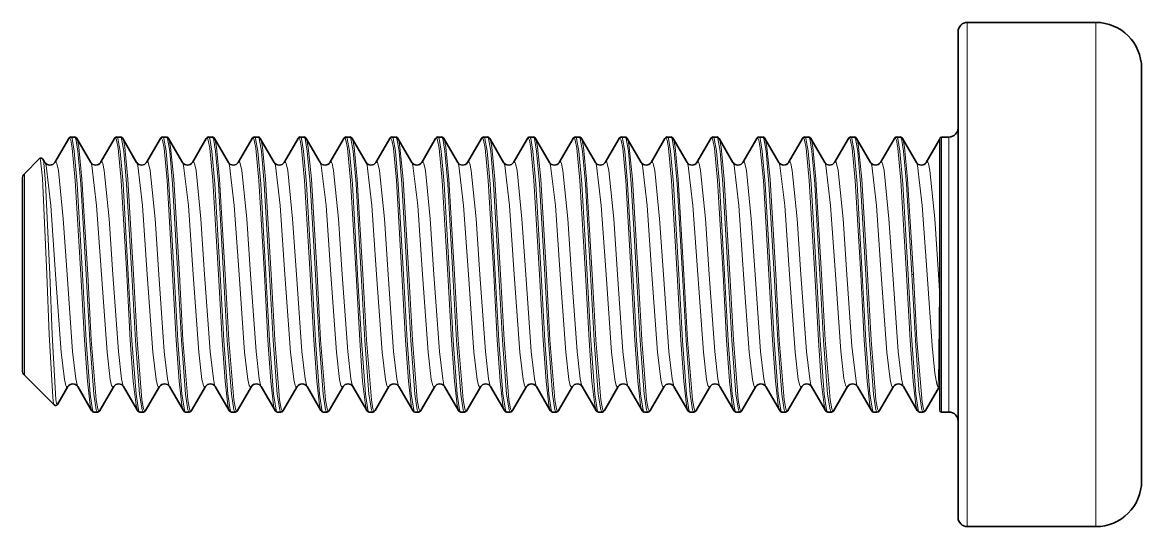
# Model space of a CAD drawing. Extents: x 155 to 1176, y 87 to 946.
# Drawn here: x 567.63 to 579.83, y 722.14 to 727.64 of the extents above; entities that cross this region are included whole.
import ezdxf

# ---------------------------------------------------------------- set-up
doc = ezdxf.new("R2010")
doc.units = 0

msp = doc.modelspace()

# ---------------------------------------------------------------- linework, layer by layer
at = {"color": 7, "lineweight": 13, "ltscale": 0.101711}
for p, q in [((577.932, 723.576), (577.932, 727.644)), ((579.332, 723.576), (579.332, 727.644))]:
    msp.add_line(p, q, dxfattribs=at)
at = {"color": 7, "lineweight": 35, "ltscale": 0.034999}
for p, q in [((577.932, 727.644), (579.332, 727.644)), ((577.932, 722.144), (579.332, 722.144))]:
    msp.add_line(p, q, dxfattribs=at)
at = {"color": 7, "lineweight": 35, "ltscale": 0.098013}
msp.add_line((577.832, 723.624), (577.832, 727.544), dxfattribs=at)
at = {"color": 7, "lineweight": 35, "ltscale": 0.083218}
msp.add_line((579.832, 723.816), (579.832, 727.144), dxfattribs=at)
at = {"color": 7, "lineweight": 35, "ltscale": 0.000984192}
for p, q in [((568.162, 726.394), (568.201, 726.394)), ((568.662, 726.394), (568.701, 726.394)), ((569.162, 726.394), (569.201, 726.394)), ((569.662, 726.394), (569.701, 726.394)), ((570.162, 726.394), (570.201, 726.394)), ((570.662, 726.394), (570.701, 726.394)), ((571.162, 726.394), (571.201, 726.394)), ((571.662, 726.394), (571.701, 726.394)), ((572.162, 726.394), (572.201, 726.394)), ((572.662, 726.394), (572.701, 726.394)), ((573.162, 726.394), (573.201, 726.394)), ((573.662, 726.394), (573.701, 726.394)), ((574.162, 726.394), (574.201, 726.394)), ((574.662, 726.394), (574.701, 726.394)), ((575.162, 726.394), (575.201, 726.394)), ((575.662, 726.394), (575.701, 726.394)), ((576.162, 726.394), (576.201, 726.394)), ((576.662, 726.394), (576.701, 726.394)), ((577.162, 726.394), (577.201, 726.394)), ((568.412, 723.394), (568.451, 723.394)), ((568.912, 723.394), (568.951, 723.394)), ((569.412, 723.394), (569.451, 723.394)), ((569.912, 723.394), (569.951, 723.394)), ((570.412, 723.394), (570.451, 723.394)), ((570.912, 723.394), (570.951, 723.394)), ((571.412, 723.394), (571.451, 723.394)), ((571.912, 723.394), (571.951, 723.394)), ((572.412, 723.394), (572.451, 723.394)), ((572.912, 723.394), (572.951, 723.394)), ((573.412, 723.394), (573.451, 723.394)), ((573.912, 723.394), (573.951, 723.394)), ((574.412, 723.394), (574.451, 723.394)), ((574.912, 723.394), (574.951, 723.394)), ((575.412, 723.394), (575.451, 723.394)), ((575.912, 723.394), (575.951, 723.394)), ((576.412, 723.394), (576.451, 723.394)), ((576.912, 723.394), (576.951, 723.394)), ((577.412, 723.394), (577.451, 723.394))]:
    msp.add_line(p, q, dxfattribs=at)
at = {"color": 7, "lineweight": 13, "ltscale": 0.055478}
for p, q in [((577.652, 724.175), (577.652, 726.394)), ((577.732, 724.175), (577.732, 726.394))]:
    msp.add_line(p, q, dxfattribs=at)
at = {"color": 7, "lineweight": 35, "ltscale": 0.002}
for p, q in [((577.652, 726.394), (577.732, 726.394)), ((577.652, 723.394), (577.732, 723.394))]:
    msp.add_line(p, q, dxfattribs=at)
at = {"color": 7, "lineweight": 35, "ltscale": 0.007572}
for p, q in [((568.137, 726.378), (567.985, 726.116)), ((568.226, 726.378), (568.378, 726.116)), ((568.637, 726.378), (568.485, 726.116)), ((568.726, 726.378), (568.878, 726.116)), ((569.137, 726.378), (568.985, 726.116)), ((569.226, 726.378), (569.378, 726.116)), ((569.637, 726.378), (569.485, 726.116)), ((569.726, 726.378), (569.878, 726.116)), ((570.137, 726.378), (569.985, 726.116)), ((570.226, 726.378), (570.378, 726.116)), ((570.637, 726.378), (570.485, 726.116)), ((570.726, 726.378), (570.878, 726.116)), ((571.137, 726.378), (570.985, 726.116)), ((571.226, 726.378), (571.378, 726.116)), ((571.637, 726.378), (571.485, 726.116)), ((571.726, 726.378), (571.878, 726.116)), ((572.137, 726.378), (571.985, 726.116)), ((572.226, 726.378), (572.378, 726.116)), ((572.637, 726.378), (572.485, 726.116)), ((572.726, 726.378), (572.878, 726.116)), ((573.137, 726.378), (572.985, 726.116)), ((573.226, 726.378), (573.378, 726.116)), ((573.637, 726.378), (573.485, 726.116)), ((573.726, 726.378), (573.878, 726.116)), ((574.137, 726.378), (573.985, 726.116)), ((574.226, 726.378), (574.378, 726.116)), ((574.637, 726.378), (574.485, 726.116)), ((574.726, 726.378), (574.878, 726.116)), ((575.137, 726.378), (574.985, 726.116)), ((575.226, 726.378), (575.378, 726.116)), ((575.637, 726.378), (575.485, 726.116)), ((575.726, 726.378), (575.878, 726.116)), ((576.137, 726.378), (575.985, 726.116)), ((576.226, 726.378), (576.378, 726.116)), ((576.637, 726.378), (576.485, 726.116)), ((576.726, 726.378), (576.878, 726.116)), ((577.137, 726.378), (576.985, 726.116)), ((577.226, 726.378), (577.378, 726.116))]:
    msp.add_line(p, q, dxfattribs=at)
at = {"color": 7, "lineweight": 35, "ltscale": 0.007261}
msp.add_line((577.631, 726.367), (577.485, 726.116), dxfattribs=at)
at = {"color": 7, "lineweight": 35, "ltscale": 9.41234e-05}
msp.add_line((577.631, 726.367), (577.632, 726.371), dxfattribs=at)
at = {"color": 7, "lineweight": 13, "ltscale": 0.036823}
msp.add_line((577.631, 726.367), (577.631, 724.894), dxfattribs=at)
at = {"color": 7, "lineweight": 35, "ltscale": 0.054738}
msp.add_line((577.632, 724.185), (577.632, 726.374), dxfattribs=at)
at = {"color": 7, "lineweight": 35, "ltscale": 0.005815}
msp.add_line((567.656, 725.994), (567.82, 726.158), dxfattribs=at)
at = {"color": 7, "lineweight": 35, "ltscale": 0.001036}
msp.add_line((567.857, 726.152), (567.878, 726.116), dxfattribs=at)
at = {"color": 7, "lineweight": 35, "ltscale": 0.038562}
msp.add_line((567.632, 724.395), (567.632, 725.937), dxfattribs=at)
at = {"color": 7, "lineweight": 13, "ltscale": 0.040654}
msp.add_line((567.656, 724.367), (567.656, 725.994), dxfattribs=at)
at = {"color": 7, "lineweight": 13, "ltscale": 0.016383}
msp.add_line((567.9, 724.893), (567.925, 724.239), dxfattribs=at)
at = {"color": 7, "lineweight": 13, "ltscale": 0.016338}
msp.add_line((567.931, 724.894), (567.956, 724.241), dxfattribs=at)
at = {"color": 7, "lineweight": 13, "ltscale": 0.017906}
for p, q in [((568.309, 724.179), (568.27, 724.894)), ((568.809, 724.179), (568.77, 724.894)), ((569.309, 724.179), (569.27, 724.894)), ((569.809, 724.179), (569.77, 724.894)), ((570.309, 724.179), (570.27, 724.894)), ((570.809, 724.179), (570.77, 724.894)), ((571.309, 724.179), (571.27, 724.894)), ((571.809, 724.179), (571.77, 724.894)), ((572.309, 724.179), (572.27, 724.894)), ((572.809, 724.179), (572.77, 724.894)), ((573.309, 724.179), (573.27, 724.894)), ((573.809, 724.179), (573.77, 724.894)), ((574.309, 724.179), (574.27, 724.894)), ((574.809, 724.179), (574.77, 724.894)), ((575.309, 724.179), (575.27, 724.894)), ((575.809, 724.179), (575.77, 724.894)), ((576.309, 724.179), (576.27, 724.894)), ((576.809, 724.179), (576.77, 724.894)), ((577.309, 724.179), (577.27, 724.894))]:
    msp.add_line(p, q, dxfattribs=at)
at = {"color": 7, "lineweight": 13, "ltscale": 0.018028}
for p, q in [((568.327, 724.175), (568.287, 724.895)), ((568.827, 724.175), (568.787, 724.895)), ((569.327, 724.175), (569.287, 724.895)), ((569.827, 724.175), (569.787, 724.895)), ((570.327, 724.175), (570.287, 724.895)), ((570.827, 724.175), (570.787, 724.895)), ((571.327, 724.175), (571.287, 724.895)), ((571.827, 724.175), (571.787, 724.895)), ((572.327, 724.175), (572.287, 724.895)), ((572.827, 724.175), (572.787, 724.895)), ((573.327, 724.175), (573.287, 724.895)), ((573.827, 724.175), (573.787, 724.895)), ((574.327, 724.175), (574.287, 724.895)), ((574.827, 724.175), (574.787, 724.895)), ((575.327, 724.175), (575.287, 724.895)), ((575.827, 724.175), (575.787, 724.895)), ((576.327, 724.175), (576.287, 724.895)), ((576.827, 724.175), (576.787, 724.895)), ((577.327, 724.175), (577.287, 724.895))]:
    msp.add_line(p, q, dxfattribs=at)
at = {"color": 7, "lineweight": 13, "ltscale": 0.017982}
for p, q in [((568.326, 724.893), (568.366, 724.175)), ((568.826, 724.893), (568.866, 724.175)), ((569.326, 724.893), (569.366, 724.175)), ((569.826, 724.893), (569.866, 724.175)), ((570.326, 724.893), (570.366, 724.175)), ((570.826, 724.893), (570.866, 724.175)), ((571.326, 724.893), (571.366, 724.175)), ((571.826, 724.893), (571.866, 724.175)), ((572.326, 724.893), (572.366, 724.175)), ((572.826, 724.893), (572.866, 724.175)), ((573.326, 724.893), (573.366, 724.175)), ((573.826, 724.893), (573.866, 724.175)), ((574.326, 724.893), (574.366, 724.175)), ((574.826, 724.893), (574.866, 724.175)), ((575.326, 724.893), (575.366, 724.175)), ((575.826, 724.893), (575.866, 724.175)), ((576.326, 724.893), (576.366, 724.175)), ((576.826, 724.893), (576.866, 724.175)), ((577.326, 724.893), (577.366, 724.175))]:
    msp.add_line(p, q, dxfattribs=at)
at = {"color": 7, "lineweight": 13, "ltscale": 0.017865}
for p, q in [((568.344, 724.894), (568.383, 724.181)), ((568.844, 724.894), (568.883, 724.181)), ((569.344, 724.894), (569.383, 724.181)), ((569.844, 724.894), (569.883, 724.181)), ((570.344, 724.894), (570.383, 724.181)), ((570.844, 724.894), (570.883, 724.181)), ((571.344, 724.894), (571.383, 724.181)), ((571.844, 724.894), (571.883, 724.181)), ((572.344, 724.894), (572.383, 724.181)), ((572.844, 724.894), (572.883, 724.181)), ((573.344, 724.894), (573.383, 724.181)), ((573.844, 724.894), (573.883, 724.181)), ((574.344, 724.894), (574.383, 724.181)), ((574.844, 724.894), (574.883, 724.181)), ((575.344, 724.894), (575.383, 724.181)), ((575.844, 724.894), (575.883, 724.181)), ((576.344, 724.894), (576.383, 724.181)), ((576.844, 724.894), (576.883, 724.181)), ((577.344, 724.894), (577.383, 724.181))]:
    msp.add_line(p, q, dxfattribs=at)
at = {"color": 7, "lineweight": 13, "ltscale": 0.00043243}
msp.add_line((577.344, 724.894), (577.326, 724.893), dxfattribs=at)
at = {"color": 7, "lineweight": 13, "ltscale": 0.004583}
msp.add_line((577.619, 724.894), (577.631, 724.711), dxfattribs=at)
at = {"color": 7, "lineweight": 13, "ltscale": 0.004573}
msp.add_line((577.631, 724.711), (577.631, 724.894), dxfattribs=at)
at = {"color": 7, "lineweight": 13, "ltscale": 0.017363}
msp.add_line((577.622, 724.017), (577.631, 724.711), dxfattribs=at)
at = {"color": 7, "lineweight": 13, "ltscale": 4.64078e-05}
msp.add_line((577.631, 724.711), (577.632, 724.71), dxfattribs=at)
at = {"color": 7, "lineweight": 35, "ltscale": 0.013568}
msp.add_line((567.632, 723.852), (567.632, 724.395), dxfattribs=at)
at = {"color": 7, "lineweight": 13, "ltscale": 0.014305}
msp.add_line((567.656, 723.795), (567.656, 724.367), dxfattribs=at)
at = {"color": 7, "lineweight": 35, "ltscale": 0.019261}
msp.add_line((577.632, 723.414), (577.632, 724.185), dxfattribs=at)
at = {"color": 7, "lineweight": 13, "ltscale": 0.019522}
for p, q in [((577.652, 723.394), (577.652, 724.175)), ((577.732, 723.394), (577.732, 724.175))]:
    msp.add_line(p, q, dxfattribs=at)
at = {"color": 7, "lineweight": 35, "ltscale": 0.011419}
msp.add_line((567.656, 723.795), (567.979, 723.472), dxfattribs=at)
at = {"color": 7, "lineweight": 35, "ltscale": 0.029282}
msp.add_line((579.832, 722.644), (579.832, 723.816), dxfattribs=at)
at = {"color": 7, "lineweight": 35, "ltscale": 0.005623}
msp.add_line((568.015, 723.478), (568.128, 723.673), dxfattribs=at)
at = {"color": 7, "lineweight": 35, "ltscale": 0.007571}
for p, q in [((568.387, 723.411), (568.235, 723.673)), ((568.476, 723.411), (568.628, 723.673)), ((568.887, 723.411), (568.735, 723.673)), ((568.976, 723.411), (569.128, 723.673)), ((569.387, 723.411), (569.235, 723.673)), ((569.476, 723.411), (569.628, 723.673)), ((569.887, 723.411), (569.735, 723.673)), ((569.976, 723.411), (570.128, 723.673)), ((570.387, 723.411), (570.235, 723.673)), ((570.476, 723.411), (570.628, 723.673)), ((570.887, 723.411), (570.735, 723.673)), ((570.976, 723.411), (571.128, 723.673)), ((571.387, 723.411), (571.235, 723.673)), ((571.476, 723.411), (571.628, 723.673)), ((571.887, 723.411), (571.735, 723.673)), ((571.976, 723.411), (572.128, 723.673)), ((572.387, 723.411), (572.235, 723.673)), ((572.476, 723.411), (572.628, 723.673)), ((572.887, 723.411), (572.735, 723.673)), ((572.976, 723.411), (573.128, 723.673)), ((573.387, 723.411), (573.235, 723.673)), ((573.476, 723.411), (573.628, 723.673)), ((573.887, 723.411), (573.735, 723.673)), ((573.976, 723.411), (574.128, 723.673)), ((574.387, 723.411), (574.235, 723.673)), ((574.476, 723.411), (574.628, 723.673)), ((574.887, 723.411), (574.735, 723.673)), ((574.976, 723.411), (575.128, 723.673)), ((575.387, 723.411), (575.235, 723.673)), ((575.476, 723.411), (575.628, 723.673)), ((575.887, 723.411), (575.735, 723.673)), ((575.976, 723.411), (576.128, 723.673)), ((576.387, 723.411), (576.235, 723.673)), ((576.476, 723.411), (576.628, 723.673)), ((576.887, 723.411), (576.735, 723.673)), ((576.976, 723.411), (577.128, 723.673)), ((577.387, 723.411), (577.235, 723.673))]:
    msp.add_line(p, q, dxfattribs=at)
at = {"color": 7, "lineweight": 35, "ltscale": 0.00686}
msp.add_line((577.476, 723.411), (577.614, 723.648), dxfattribs=at)
at = {"color": 7, "lineweight": 13, "ltscale": 0.000495911}
msp.add_line((577.614, 723.648), (577.614, 723.668), dxfattribs=at)
at = {"color": 7, "lineweight": 35, "ltscale": 0.034488}
msp.add_line((577.832, 722.244), (577.832, 723.624), dxfattribs=at)
at = {"color": 7, "lineweight": 13, "ltscale": 0.035789}
for p, q in [((577.932, 722.144), (577.932, 723.576)), ((579.332, 722.144), (579.332, 723.576))]:
    msp.add_line(p, q, dxfattribs=at)
at = {"color": 7, "lineweight": 13}
for points in [[(568.287, 724.895), (568.23, 725.883), (568.198, 726.24), (568.174, 726.376), (568.169, 726.389), (568.166, 726.392), (568.163, 726.394), (568.162, 726.394)], [(568.326, 724.893), (568.269, 725.882), (568.238, 726.24), (568.214, 726.376), (568.208, 726.389), (568.205, 726.392), (568.203, 726.394), (568.201, 726.394)], [(568.787, 724.895), (568.73, 725.883), (568.698, 726.24), (568.674, 726.376), (568.669, 726.389), (568.666, 726.392), (568.663, 726.394), (568.662, 726.394)], [(568.826, 724.893), (568.769, 725.882), (568.738, 726.24), (568.714, 726.376), (568.708, 726.389), (568.705, 726.392), (568.703, 726.394), (568.701, 726.394)], [(569.287, 724.895), (569.23, 725.883), (569.198, 726.24), (569.174, 726.376), (569.169, 726.389), (569.166, 726.392), (569.163, 726.394), (569.162, 726.394)], [(569.326, 724.893), (569.269, 725.882), (569.238, 726.24), (569.214, 726.376), (569.208, 726.389), (569.205, 726.392), (569.203, 726.394), (569.201, 726.394)], [(569.787, 724.895), (569.73, 725.883), (569.698, 726.24), (569.674, 726.376), (569.669, 726.389), (569.666, 726.392), (569.663, 726.394), (569.662, 726.394)], [(569.826, 724.893), (569.769, 725.882), (569.738, 726.24), (569.714, 726.376), (569.708, 726.389), (569.705, 726.392), (569.703, 726.394), (569.701, 726.394)], [(570.287, 724.895), (570.23, 725.883), (570.198, 726.24), (570.174, 726.376), (570.169, 726.389), (570.166, 726.392), (570.163, 726.394), (570.162, 726.394)], [(570.326, 724.893), (570.269, 725.882), (570.238, 726.24), (570.214, 726.376), (570.208, 726.389), (570.205, 726.392), (570.203, 726.394), (570.201, 726.394)], [(570.787, 724.895), (570.73, 725.883), (570.698, 726.24), (570.674, 726.376), (570.669, 726.389), (570.666, 726.392), (570.663, 726.394), (570.662, 726.394)], [(570.826, 724.893), (570.769, 725.882), (570.738, 726.24), (570.714, 726.376), (570.708, 726.389), (570.705, 726.392), (570.703, 726.394), (570.701, 726.394)], [(571.287, 724.895), (571.23, 725.883), (571.198, 726.24), (571.174, 726.376), (571.169, 726.389), (571.166, 726.392), (571.163, 726.394), (571.162, 726.394)], [(571.326, 724.893), (571.269, 725.882), (571.238, 726.24), (571.214, 726.376), (571.208, 726.389), (571.205, 726.392), (571.203, 726.394), (571.201, 726.394)], [(571.787, 724.895), (571.73, 725.883), (571.698, 726.24), (571.674, 726.376), (571.669, 726.389), (571.666, 726.392), (571.663, 726.394), (571.662, 726.394)], [(571.826, 724.893), (571.769, 725.882), (571.738, 726.24), (571.714, 726.376), (571.708, 726.389), (571.705, 726.392), (571.703, 726.394), (571.701, 726.394)], [(572.287, 724.895), (572.23, 725.883), (572.198, 726.24), (572.174, 726.376), (572.169, 726.389), (572.166, 726.392), (572.163, 726.394), (572.162, 726.394)], [(572.326, 724.893), (572.269, 725.882), (572.238, 726.24), (572.214, 726.376), (572.208, 726.389), (572.205, 726.392), (572.203, 726.394), (572.201, 726.394)], [(572.787, 724.895), (572.73, 725.883), (572.698, 726.24), (572.674, 726.376), (572.669, 726.389), (572.666, 726.392), (572.663, 726.394), (572.662, 726.394)], [(572.826, 724.893), (572.769, 725.882), (572.738, 726.24), (572.714, 726.376), (572.708, 726.389), (572.705, 726.392), (572.703, 726.394), (572.701, 726.394)], [(573.287, 724.895), (573.23, 725.883), (573.198, 726.24), (573.174, 726.376), (573.169, 726.389), (573.166, 726.392), (573.163, 726.394), (573.162, 726.394)], [(573.326, 724.893), (573.269, 725.882), (573.238, 726.24), (573.214, 726.376), (573.208, 726.389), (573.205, 726.392), (573.203, 726.394), (573.201, 726.394)], [(573.787, 724.895), (573.73, 725.883), (573.698, 726.24), (573.674, 726.376), (573.669, 726.389), (573.666, 726.392), (573.663, 726.394), (573.662, 726.394)], [(573.826, 724.893), (573.769, 725.882), (573.738, 726.24), (573.714, 726.376), (573.708, 726.389), (573.705, 726.392), (573.703, 726.394), (573.701, 726.394)], [(574.287, 724.895), (574.23, 725.883), (574.198, 726.24), (574.174, 726.376), (574.169, 726.389), (574.166, 726.392), (574.163, 726.394), (574.162, 726.394)], [(574.326, 724.893), (574.269, 725.882), (574.238, 726.24), (574.214, 726.376), (574.208, 726.389), (574.205, 726.392), (574.203, 726.394), (574.201, 726.394)], [(574.787, 724.895), (574.73, 725.883), (574.698, 726.24), (574.674, 726.376), (574.669, 726.389), (574.666, 726.392), (574.663, 726.394), (574.662, 726.394)], [(574.826, 724.893), (574.769, 725.882), (574.738, 726.24), (574.714, 726.376), (574.708, 726.389), (574.705, 726.392), (574.703, 726.394), (574.701, 726.394)], [(575.287, 724.895), (575.23, 725.883), (575.198, 726.24), (575.174, 726.376), (575.169, 726.389), (575.166, 726.392), (575.163, 726.394), (575.162, 726.394)], [(575.326, 724.893), (575.269, 725.882), (575.238, 726.24), (575.214, 726.376), (575.208, 726.389), (575.205, 726.392), (575.203, 726.394), (575.201, 726.394)], [(575.787, 724.895), (575.73, 725.883), (575.698, 726.24), (575.674, 726.376), (575.669, 726.389), (575.666, 726.392), (575.663, 726.394), (575.662, 726.394)], [(575.826, 724.893), (575.769, 725.882), (575.738, 726.24), (575.714, 726.376), (575.708, 726.389), (575.705, 726.392), (575.703, 726.394), (575.701, 726.394)], [(576.287, 724.895), (576.23, 725.883), (576.198, 726.24), (576.174, 726.376), (576.169, 726.389), (576.166, 726.392), (576.163, 726.394), (576.162, 726.394)], [(576.326, 724.893), (576.269, 725.882), (576.238, 726.24), (576.214, 726.376), (576.208, 726.389), (576.205, 726.392), (576.203, 726.394), (576.201, 726.394)], [(576.787, 724.895), (576.73, 725.883), (576.698, 726.24), (576.674, 726.376), (576.669, 726.389), (576.666, 726.392), (576.663, 726.394), (576.662, 726.394)], [(576.826, 724.893), (576.769, 725.882), (576.738, 726.24), (576.714, 726.376), (576.708, 726.389), (576.705, 726.392), (576.703, 726.394), (576.701, 726.394)], [(577.287, 724.895), (577.23, 725.883), (577.198, 726.24), (577.174, 726.376), (577.169, 726.389), (577.166, 726.392), (577.163, 726.394), (577.162, 726.394)], [(577.326, 724.893), (577.269, 725.882), (577.238, 726.24), (577.214, 726.376), (577.208, 726.389), (577.205, 726.392), (577.203, 726.394), (577.201, 726.394)], [(568.27, 724.894), (568.209, 725.921), (568.176, 726.272), (568.159, 726.361), (568.15, 726.381), (568.147, 726.384), (568.146, 726.384), (568.144, 726.384), (568.142, 726.383), (568.137, 726.378)], [(568.344, 724.894), (568.282, 725.933), (568.248, 726.282), (568.234, 726.358), (568.226, 726.378)], [(568.77, 724.894), (568.709, 725.921), (568.676, 726.272), (568.659, 726.361), (568.65, 726.381), (568.647, 726.384), (568.646, 726.384), (568.644, 726.384), (568.642, 726.383), (568.637, 726.378)], [(568.844, 724.894), (568.782, 725.933), (568.748, 726.282), (568.734, 726.358), (568.726, 726.378)], [(569.27, 724.894), (569.209, 725.921), (569.176, 726.272), (569.159, 726.361), (569.15, 726.381), (569.147, 726.384), (569.146, 726.384), (569.144, 726.384), (569.142, 726.383), (569.137, 726.378)], [(569.344, 724.894), (569.282, 725.933), (569.248, 726.282), (569.234, 726.358), (569.226, 726.378)], [(569.77, 724.894), (569.709, 725.921), (569.676, 726.272), (569.659, 726.361), (569.65, 726.381), (569.647, 726.384), (569.646, 726.384), (569.644, 726.384), (569.642, 726.383), (569.637, 726.378)], [(569.844, 724.894), (569.782, 725.933), (569.748, 726.282), (569.734, 726.358), (569.726, 726.378)], [(570.27, 724.894), (570.209, 725.921), (570.176, 726.272), (570.159, 726.361), (570.15, 726.381), (570.147, 726.384), (570.146, 726.384), (570.144, 726.384), (570.142, 726.383), (570.137, 726.378)], [(570.344, 724.894), (570.282, 725.933), (570.248, 726.282), (570.234, 726.358), (570.226, 726.378)], [(570.77, 724.894), (570.709, 725.921), (570.676, 726.272), (570.659, 726.361), (570.65, 726.381), (570.647, 726.384), (570.646, 726.384), (570.644, 726.384), (570.642, 726.383), (570.637, 726.378)], [(570.844, 724.894), (570.782, 725.933), (570.748, 726.282), (570.734, 726.358), (570.726, 726.378)], [(571.27, 724.894), (571.209, 725.921), (571.176, 726.272), (571.159, 726.361), (571.15, 726.381), (571.147, 726.384), (571.146, 726.384), (571.144, 726.384), (571.142, 726.383), (571.137, 726.378)], [(571.344, 724.894), (571.282, 725.933), (571.248, 726.282), (571.234, 726.358), (571.226, 726.378)], [(571.77, 724.894), (571.709, 725.921), (571.676, 726.272), (571.659, 726.361), (571.65, 726.381), (571.647, 726.384), (571.646, 726.384), (571.644, 726.384), (571.642, 726.383), (571.637, 726.378)], [(571.844, 724.894), (571.782, 725.933), (571.748, 726.282), (571.734, 726.358), (571.726, 726.378)], [(572.27, 724.894), (572.209, 725.921), (572.176, 726.272), (572.159, 726.361), (572.15, 726.381), (572.147, 726.384), (572.146, 726.384), (572.144, 726.384), (572.142, 726.383), (572.137, 726.378)], [(572.344, 724.894), (572.282, 725.933), (572.248, 726.282), (572.234, 726.358), (572.226, 726.378)], [(572.77, 724.894), (572.709, 725.921), (572.676, 726.272), (572.659, 726.361), (572.65, 726.381), (572.647, 726.384), (572.646, 726.384), (572.644, 726.384), (572.642, 726.383), (572.637, 726.378)], [(572.844, 724.894), (572.782, 725.933), (572.748, 726.282), (572.734, 726.358), (572.726, 726.378)], [(573.27, 724.894), (573.209, 725.921), (573.176, 726.272), (573.159, 726.361), (573.15, 726.381), (573.147, 726.384), (573.146, 726.384), (573.144, 726.384), (573.142, 726.383), (573.137, 726.378)], [(573.344, 724.894), (573.282, 725.933), (573.248, 726.282), (573.234, 726.358), (573.226, 726.378)], [(573.77, 724.894), (573.709, 725.921), (573.676, 726.272), (573.659, 726.361), (573.65, 726.381), (573.647, 726.384), (573.646, 726.384), (573.644, 726.384), (573.642, 726.383), (573.637, 726.378)], [(573.844, 724.894), (573.782, 725.933), (573.748, 726.282), (573.734, 726.358), (573.726, 726.378)], [(574.27, 724.894), (574.209, 725.921), (574.176, 726.272), (574.159, 726.361), (574.15, 726.381), (574.147, 726.384), (574.146, 726.384), (574.144, 726.384), (574.142, 726.383), (574.137, 726.378)], [(574.344, 724.894), (574.282, 725.933), (574.248, 726.282), (574.234, 726.358), (574.226, 726.378)], [(574.77, 724.894), (574.709, 725.921), (574.676, 726.272), (574.659, 726.361), (574.65, 726.381), (574.647, 726.384), (574.646, 726.384), (574.644, 726.384), (574.642, 726.383), (574.637, 726.378)], [(574.844, 724.894), (574.782, 725.933), (574.748, 726.282), (574.734, 726.358), (574.726, 726.378)], [(575.27, 724.894), (575.209, 725.921), (575.176, 726.272), (575.159, 726.361), (575.15, 726.381), (575.147, 726.384), (575.146, 726.384), (575.144, 726.384), (575.142, 726.383), (575.137, 726.378)], [(575.344, 724.894), (575.282, 725.933), (575.248, 726.282), (575.234, 726.358), (575.226, 726.378)], [(575.77, 724.894), (575.709, 725.921), (575.676, 726.272), (575.659, 726.361), (575.65, 726.381), (575.647, 726.384), (575.646, 726.384), (575.644, 726.384), (575.642, 726.383), (575.637, 726.378)], [(575.844, 724.894), (575.782, 725.933), (575.748, 726.282), (575.734, 726.358), (575.726, 726.378)], [(576.27, 724.894), (576.209, 725.921), (576.176, 726.272), (576.159, 726.361), (576.15, 726.381), (576.147, 726.384), (576.146, 726.384), (576.144, 726.384), (576.142, 726.383), (576.137, 726.378)], [(576.344, 724.894), (576.282, 725.933), (576.248, 726.282), (576.234, 726.358), (576.226, 726.378)], [(576.77, 724.894), (576.709, 725.921), (576.676, 726.272), (576.659, 726.361), (576.65, 726.381), (576.647, 726.384), (576.646, 726.384), (576.644, 726.384), (576.642, 726.383), (576.637, 726.378)], [(576.844, 724.894), (576.782, 725.933), (576.748, 726.282), (576.734, 726.358), (576.726, 726.378)], [(577.27, 724.894), (577.209, 725.921), (577.176, 726.272), (577.159, 726.361), (577.15, 726.381), (577.147, 726.384), (577.146, 726.384), (577.144, 726.384), (577.142, 726.383), (577.137, 726.378)], [(577.344, 724.894), (577.282, 725.933), (577.248, 726.282), (577.234, 726.358), (577.226, 726.378)], [(567.82, 726.158), (567.821, 726.159), (567.823, 726.159), (567.824, 726.158), (567.826, 726.155), (567.831, 726.14), (567.852, 725.944), (567.9, 724.893)], [(567.857, 726.152), (567.861, 726.143), (567.867, 726.11), (567.886, 725.893), (567.931, 724.894)], [(567.878, 726.116), (567.89, 726.082), (567.942, 725.646), (567.994, 724.894)], [(567.985, 726.116), (567.989, 726.121), (567.991, 726.123), (567.994, 726.124), (567.996, 726.123), (567.999, 726.122), (568.002, 726.118), (568.008, 726.105), (568.025, 726.03), (568.078, 725.503), (568.119, 724.894)], [(568.378, 726.116), (568.39, 726.082), (568.442, 725.646), (568.494, 724.894)], [(568.485, 726.116), (568.489, 726.121), (568.491, 726.123), (568.494, 726.124), (568.496, 726.123), (568.499, 726.122), (568.502, 726.118), (568.508, 726.105), (568.525, 726.03), (568.578, 725.503), (568.619, 724.894)], [(568.878, 726.116), (568.89, 726.082), (568.942, 725.646), (568.994, 724.894)], [(568.985, 726.116), (568.989, 726.121), (568.991, 726.123), (568.994, 726.124), (568.996, 726.123), (568.999, 726.122), (569.002, 726.118), (569.008, 726.105), (569.025, 726.03), (569.078, 725.503), (569.119, 724.894)], [(569.378, 726.116), (569.39, 726.082), (569.442, 725.646), (569.494, 724.894)], [(569.485, 726.116), (569.489, 726.121), (569.491, 726.123), (569.494, 726.124), (569.496, 726.123), (569.499, 726.122), (569.502, 726.118), (569.508, 726.105), (569.525, 726.03), (569.578, 725.503), (569.619, 724.894)], [(569.878, 726.116), (569.89, 726.082), (569.942, 725.646), (569.994, 724.894)], [(569.985, 726.116), (569.989, 726.121), (569.991, 726.123), (569.994, 726.124), (569.996, 726.123), (569.999, 726.122), (570.002, 726.118), (570.008, 726.105), (570.025, 726.03), (570.078, 725.503), (570.119, 724.894)], [(570.378, 726.116), (570.39, 726.082), (570.442, 725.646), (570.494, 724.894)], [(570.485, 726.116), (570.489, 726.121), (570.491, 726.123), (570.494, 726.124), (570.496, 726.123), (570.499, 726.122), (570.502, 726.118), (570.508, 726.105), (570.525, 726.03), (570.578, 725.503), (570.619, 724.894)], [(570.878, 726.116), (570.89, 726.082), (570.942, 725.646), (570.994, 724.894)], [(570.985, 726.116), (570.989, 726.121), (570.991, 726.123), (570.994, 726.124), (570.996, 726.123), (570.999, 726.122), (571.002, 726.118), (571.008, 726.105), (571.025, 726.03), (571.078, 725.503), (571.119, 724.894)], [(571.378, 726.116), (571.39, 726.082), (571.442, 725.646), (571.494, 724.894)], [(571.485, 726.116), (571.489, 726.121), (571.491, 726.123), (571.494, 726.124), (571.496, 726.123), (571.499, 726.122), (571.502, 726.118), (571.508, 726.105), (571.525, 726.03), (571.578, 725.503), (571.619, 724.894)], [(571.878, 726.116), (571.89, 726.082), (571.942, 725.646), (571.994, 724.894)], [(571.985, 726.116), (571.989, 726.121), (571.991, 726.123), (571.994, 726.124), (571.996, 726.123), (571.999, 726.122), (572.002, 726.118), (572.008, 726.105), (572.025, 726.03), (572.078, 725.503), (572.119, 724.894)], [(572.378, 726.116), (572.39, 726.082), (572.442, 725.646), (572.494, 724.894)], [(572.485, 726.116), (572.489, 726.121), (572.491, 726.123), (572.494, 726.124), (572.496, 726.123), (572.499, 726.122), (572.502, 726.118), (572.508, 726.105), (572.525, 726.03), (572.578, 725.503), (572.619, 724.894)], [(572.878, 726.116), (572.89, 726.082), (572.942, 725.646), (572.994, 724.894)], [(572.985, 726.116), (572.989, 726.121), (572.991, 726.123), (572.994, 726.124), (572.996, 726.123), (572.999, 726.122), (573.002, 726.118), (573.008, 726.105), (573.025, 726.03), (573.078, 725.503), (573.119, 724.894)], [(573.378, 726.116), (573.39, 726.082), (573.442, 725.646), (573.494, 724.894)], [(573.485, 726.116), (573.489, 726.121), (573.491, 726.123), (573.494, 726.124), (573.496, 726.123), (573.499, 726.122), (573.502, 726.118), (573.508, 726.105), (573.525, 726.03), (573.578, 725.503), (573.619, 724.894)], [(573.878, 726.116), (573.89, 726.082), (573.942, 725.646), (573.994, 724.894)], [(573.985, 726.116), (573.989, 726.121), (573.991, 726.123), (573.994, 726.124), (573.996, 726.123), (573.999, 726.122), (574.002, 726.118), (574.008, 726.105), (574.025, 726.03), (574.078, 725.503), (574.119, 724.894)], [(574.378, 726.116), (574.39, 726.082), (574.442, 725.646), (574.494, 724.894)], [(574.485, 726.116), (574.489, 726.121), (574.491, 726.123), (574.494, 726.124), (574.496, 726.123), (574.499, 726.122), (574.502, 726.118), (574.508, 726.105), (574.525, 726.03), (574.578, 725.503), (574.619, 724.894)], [(574.878, 726.116), (574.89, 726.082), (574.942, 725.646), (574.994, 724.894)], [(574.985, 726.116), (574.989, 726.121), (574.991, 726.123), (574.994, 726.124), (574.996, 726.123), (574.999, 726.122), (575.002, 726.118), (575.008, 726.105), (575.025, 726.03), (575.078, 725.503), (575.119, 724.894)], [(575.378, 726.116), (575.39, 726.082), (575.442, 725.646), (575.494, 724.894)], [(575.485, 726.116), (575.489, 726.121), (575.491, 726.123), (575.494, 726.124), (575.496, 726.123), (575.499, 726.122), (575.502, 726.118), (575.508, 726.105), (575.525, 726.03), (575.578, 725.503), (575.619, 724.894)], [(575.878, 726.116), (575.89, 726.082), (575.942, 725.646), (575.994, 724.894)], [(575.985, 726.116), (575.989, 726.121), (575.991, 726.123), (575.994, 726.124), (575.996, 726.123), (575.999, 726.122), (576.002, 726.118), (576.008, 726.105), (576.025, 726.03), (576.078, 725.503), (576.119, 724.894)], [(576.378, 726.116), (576.39, 726.082), (576.442, 725.646), (576.494, 724.894)], [(576.485, 726.116), (576.489, 726.121), (576.491, 726.123), (576.494, 726.124), (576.496, 726.123), (576.499, 726.122), (576.502, 726.118), (576.508, 726.105), (576.525, 726.03), (576.578, 725.503), (576.619, 724.894)], [(576.878, 726.116), (576.89, 726.082), (576.942, 725.646), (576.994, 724.894)], [(576.985, 726.116), (576.989, 726.121), (576.991, 726.123), (576.994, 726.124), (576.996, 726.123), (576.999, 726.122), (577.002, 726.118), (577.008, 726.105), (577.025, 726.03), (577.078, 725.503), (577.119, 724.894)], [(577.378, 726.116), (577.39, 726.082), (577.442, 725.646), (577.494, 724.894)], [(577.485, 726.116), (577.489, 726.121), (577.491, 726.123), (577.494, 726.124), (577.496, 726.123), (577.499, 726.122), (577.502, 726.118), (577.508, 726.105), (577.525, 726.03), (577.578, 725.503), (577.619, 724.894)], [(567.994, 724.894), (568.055, 724.046), (568.09, 723.749), (568.105, 723.683), (568.114, 723.668), (568.118, 723.665), (568.122, 723.666), (568.126, 723.67), (568.128, 723.673)], [(568.119, 724.894), (568.179, 724.053), (568.214, 723.755), (568.228, 723.691), (568.235, 723.673)], [(568.494, 724.894), (568.555, 724.046), (568.59, 723.749), (568.605, 723.683), (568.614, 723.668), (568.618, 723.665), (568.622, 723.666), (568.626, 723.67), (568.628, 723.673)], [(568.619, 724.894), (568.679, 724.053), (568.714, 723.755), (568.728, 723.691), (568.735, 723.673)], [(568.994, 724.894), (569.055, 724.046), (569.09, 723.749), (569.105, 723.683), (569.114, 723.668), (569.118, 723.665), (569.122, 723.666), (569.126, 723.67), (569.128, 723.673)], [(569.119, 724.894), (569.179, 724.053), (569.214, 723.755), (569.228, 723.691), (569.235, 723.673)], [(569.494, 724.894), (569.555, 724.046), (569.59, 723.749), (569.605, 723.683), (569.614, 723.668), (569.618, 723.665), (569.622, 723.666), (569.626, 723.67), (569.628, 723.673)], [(569.619, 724.894), (569.679, 724.053), (569.714, 723.755), (569.728, 723.691), (569.735, 723.673)], [(569.994, 724.894), (570.055, 724.046), (570.09, 723.749), (570.105, 723.683), (570.114, 723.668), (570.118, 723.665), (570.122, 723.666), (570.126, 723.67), (570.128, 723.673)], [(570.119, 724.894), (570.179, 724.053), (570.214, 723.755), (570.228, 723.691), (570.235, 723.673)], [(570.494, 724.894), (570.555, 724.046), (570.59, 723.749), (570.605, 723.683), (570.614, 723.668), (570.618, 723.665), (570.622, 723.666), (570.626, 723.67), (570.628, 723.673)], [(570.619, 724.894), (570.679, 724.053), (570.714, 723.755), (570.728, 723.691), (570.735, 723.673)], [(570.994, 724.894), (571.055, 724.046), (571.09, 723.749), (571.105, 723.683), (571.114, 723.668), (571.118, 723.665), (571.122, 723.666), (571.126, 723.67), (571.128, 723.673)], [(571.119, 724.894), (571.179, 724.053), (571.214, 723.755), (571.228, 723.691), (571.235, 723.673)], [(571.494, 724.894), (571.555, 724.046), (571.59, 723.749), (571.605, 723.683), (571.614, 723.668), (571.618, 723.665), (571.622, 723.666), (571.626, 723.67), (571.628, 723.673)], [(571.619, 724.894), (571.679, 724.053), (571.714, 723.755), (571.728, 723.691), (571.735, 723.673)], [(571.994, 724.894), (572.055, 724.046), (572.09, 723.749), (572.105, 723.683), (572.114, 723.668), (572.118, 723.665), (572.122, 723.666), (572.126, 723.67), (572.128, 723.673)], [(572.119, 724.894), (572.179, 724.053), (572.214, 723.755), (572.228, 723.691), (572.235, 723.673)], [(572.494, 724.894), (572.555, 724.046), (572.59, 723.749), (572.605, 723.683), (572.614, 723.668), (572.618, 723.665), (572.622, 723.666), (572.626, 723.67), (572.628, 723.673)], [(572.619, 724.894), (572.679, 724.053), (572.714, 723.755), (572.728, 723.691), (572.735, 723.673)], [(572.994, 724.894), (573.055, 724.046), (573.09, 723.749), (573.105, 723.683), (573.114, 723.668), (573.118, 723.665), (573.122, 723.666), (573.126, 723.67), (573.128, 723.673)], [(573.119, 724.894), (573.179, 724.053), (573.214, 723.755), (573.228, 723.691), (573.235, 723.673)], [(573.494, 724.894), (573.555, 724.046), (573.59, 723.749), (573.605, 723.683), (573.614, 723.668), (573.618, 723.665), (573.622, 723.666), (573.626, 723.67), (573.628, 723.673)], [(573.619, 724.894), (573.679, 724.053), (573.714, 723.755), (573.728, 723.691), (573.735, 723.673)], [(573.994, 724.894), (574.055, 724.046), (574.09, 723.749), (574.105, 723.683), (574.114, 723.668), (574.118, 723.665), (574.122, 723.666), (574.126, 723.67), (574.128, 723.673)], [(574.119, 724.894), (574.179, 724.053), (574.214, 723.755), (574.228, 723.691), (574.235, 723.673)], [(574.494, 724.894), (574.555, 724.046), (574.59, 723.749), (574.605, 723.683), (574.614, 723.668), (574.618, 723.665), (574.622, 723.666), (574.626, 723.67), (574.628, 723.673)], [(574.619, 724.894), (574.679, 724.053), (574.714, 723.755), (574.728, 723.691), (574.735, 723.673)], [(574.994, 724.894), (575.055, 724.046), (575.09, 723.749), (575.105, 723.683), (575.114, 723.668), (575.118, 723.665), (575.122, 723.666), (575.126, 723.67), (575.128, 723.673)], [(575.119, 724.894), (575.179, 724.053), (575.214, 723.755), (575.228, 723.691), (575.235, 723.673)], [(575.494, 724.894), (575.555, 724.046), (575.59, 723.749), (575.605, 723.683), (575.614, 723.668), (575.618, 723.665), (575.622, 723.666), (575.626, 723.67), (575.628, 723.673)], [(575.619, 724.894), (575.679, 724.053), (575.714, 723.755), (575.728, 723.691), (575.735, 723.673)], [(575.994, 724.894), (576.055, 724.046), (576.09, 723.749), (576.105, 723.683), (576.114, 723.668), (576.118, 723.665), (576.122, 723.666), (576.126, 723.67), (576.128, 723.673)], [(576.119, 724.894), (576.179, 724.053), (576.214, 723.755), (576.228, 723.691), (576.235, 723.673)], [(576.494, 724.894), (576.553, 724.06), (576.588, 723.761), (576.603, 723.689), (576.612, 723.671), (576.615, 723.667), (576.617, 723.665), (576.621, 723.665), (576.624, 723.667), (576.628, 723.673)], [(576.619, 724.894), (576.674, 724.112), (576.725, 723.701), (576.735, 723.673)], [(576.994, 724.894), (577.055, 724.046), (577.09, 723.749), (577.105, 723.683), (577.114, 723.668), (577.118, 723.665), (577.122, 723.666), (577.126, 723.67), (577.128, 723.673)], [(577.119, 724.894), (577.179, 724.053), (577.214, 723.755), (577.228, 723.691), (577.235, 723.673)], [(577.494, 724.894), (577.549, 724.118), (577.579, 723.817), (577.601, 723.698), (577.612, 723.67), (577.614, 723.668)], [(567.925, 724.239), (567.963, 723.556), (567.973, 723.485), (567.977, 723.475), (567.979, 723.472)], [(567.956, 724.241), (567.998, 723.53), (568.005, 723.487), (568.009, 723.478), (568.011, 723.476), (568.012, 723.476), (568.013, 723.476), (568.015, 723.478)], [(568.387, 723.411), (568.382, 723.423), (568.371, 723.468), (568.341, 723.732), (568.309, 724.179)], [(568.412, 723.394), (568.41, 723.395), (568.407, 723.397), (568.404, 723.402), (568.398, 723.417), (568.371, 723.59), (568.327, 724.175)], [(568.451, 723.394), (568.45, 723.395), (568.447, 723.397), (568.444, 723.402), (568.437, 723.417), (568.41, 723.59), (568.366, 724.175)], [(568.476, 723.411), (568.472, 723.405), (568.469, 723.404), (568.467, 723.405), (568.466, 723.406), (568.463, 723.409), (568.454, 723.431), (568.436, 723.526), (568.383, 724.181)], [(568.887, 723.411), (568.882, 723.423), (568.871, 723.468), (568.841, 723.732), (568.809, 724.179)], [(568.912, 723.394), (568.91, 723.395), (568.907, 723.397), (568.904, 723.402), (568.898, 723.417), (568.871, 723.59), (568.827, 724.175)], [(568.951, 723.394), (568.95, 723.395), (568.947, 723.397), (568.944, 723.402), (568.937, 723.417), (568.91, 723.59), (568.866, 724.175)], [(568.976, 723.411), (568.972, 723.405), (568.969, 723.404), (568.967, 723.405), (568.966, 723.406), (568.963, 723.409), (568.954, 723.431), (568.936, 723.526), (568.883, 724.181)], [(569.387, 723.411), (569.382, 723.423), (569.371, 723.468), (569.341, 723.732), (569.309, 724.179)], [(569.412, 723.394), (569.41, 723.395), (569.407, 723.397), (569.404, 723.402), (569.398, 723.417), (569.371, 723.59), (569.327, 724.175)], [(569.451, 723.394), (569.45, 723.395), (569.447, 723.397), (569.444, 723.402), (569.437, 723.417), (569.41, 723.59), (569.366, 724.175)], [(569.476, 723.411), (569.472, 723.405), (569.469, 723.404), (569.467, 723.405), (569.466, 723.406), (569.463, 723.409), (569.454, 723.431), (569.436, 723.526), (569.383, 724.181)], [(569.887, 723.411), (569.882, 723.423), (569.871, 723.468), (569.841, 723.732), (569.809, 724.179)], [(569.912, 723.394), (569.91, 723.395), (569.907, 723.397), (569.904, 723.402), (569.898, 723.417), (569.871, 723.59), (569.827, 724.175)], [(569.951, 723.394), (569.95, 723.395), (569.947, 723.397), (569.944, 723.402), (569.937, 723.417), (569.91, 723.59), (569.866, 724.175)], [(569.976, 723.411), (569.972, 723.405), (569.969, 723.404), (569.967, 723.405), (569.966, 723.406), (569.963, 723.409), (569.954, 723.431), (569.936, 723.526), (569.883, 724.181)], [(570.387, 723.411), (570.382, 723.423), (570.371, 723.468), (570.341, 723.732), (570.309, 724.179)], [(570.412, 723.394), (570.41, 723.395), (570.407, 723.397), (570.404, 723.402), (570.398, 723.417), (570.371, 723.59), (570.327, 724.175)], [(570.451, 723.394), (570.45, 723.395), (570.447, 723.397), (570.444, 723.402), (570.437, 723.417), (570.41, 723.59), (570.366, 724.175)], [(570.476, 723.411), (570.472, 723.405), (570.469, 723.404), (570.467, 723.405), (570.466, 723.406), (570.463, 723.409), (570.454, 723.431), (570.436, 723.526), (570.383, 724.181)], [(570.887, 723.411), (570.882, 723.423), (570.871, 723.468), (570.841, 723.732), (570.809, 724.179)], [(570.912, 723.394), (570.91, 723.395), (570.907, 723.397), (570.904, 723.402), (570.898, 723.417), (570.871, 723.59), (570.827, 724.175)], [(570.951, 723.394), (570.95, 723.395), (570.947, 723.397), (570.944, 723.402), (570.937, 723.417), (570.91, 723.59), (570.866, 724.175)], [(570.976, 723.411), (570.972, 723.405), (570.969, 723.404), (570.967, 723.405), (570.966, 723.406), (570.963, 723.409), (570.954, 723.431), (570.936, 723.526), (570.883, 724.181)], [(571.387, 723.411), (571.382, 723.423), (571.371, 723.468), (571.341, 723.732), (571.309, 724.179)], [(571.412, 723.394), (571.41, 723.395), (571.407, 723.397), (571.404, 723.402), (571.398, 723.417), (571.371, 723.59), (571.327, 724.175)], [(571.451, 723.394), (571.45, 723.395), (571.447, 723.397), (571.444, 723.402), (571.437, 723.417), (571.41, 723.59), (571.366, 724.175)], [(571.476, 723.411), (571.472, 723.405), (571.469, 723.404), (571.467, 723.405), (571.466, 723.406), (571.463, 723.409), (571.454, 723.431), (571.436, 723.526), (571.383, 724.181)], [(571.887, 723.411), (571.882, 723.423), (571.871, 723.468), (571.841, 723.732), (571.809, 724.179)], [(571.912, 723.394), (571.91, 723.395), (571.907, 723.397), (571.904, 723.402), (571.898, 723.417), (571.871, 723.59), (571.827, 724.175)], [(571.951, 723.394), (571.95, 723.395), (571.947, 723.397), (571.944, 723.402), (571.937, 723.417), (571.91, 723.59), (571.866, 724.175)], [(571.976, 723.411), (571.972, 723.405), (571.969, 723.404), (571.967, 723.405), (571.966, 723.406), (571.963, 723.409), (571.954, 723.431), (571.936, 723.526), (571.883, 724.181)], [(572.387, 723.411), (572.382, 723.423), (572.371, 723.468), (572.341, 723.732), (572.309, 724.179)], [(572.412, 723.394), (572.41, 723.395), (572.407, 723.397), (572.404, 723.402), (572.398, 723.417), (572.371, 723.59), (572.327, 724.175)], [(572.451, 723.394), (572.45, 723.395), (572.447, 723.397), (572.444, 723.402), (572.437, 723.417), (572.41, 723.59), (572.366, 724.175)], [(572.476, 723.411), (572.472, 723.405), (572.469, 723.404), (572.467, 723.405), (572.466, 723.406), (572.463, 723.409), (572.454, 723.431), (572.436, 723.526), (572.383, 724.181)], [(572.887, 723.411), (572.882, 723.423), (572.871, 723.468), (572.841, 723.732), (572.809, 724.179)], [(572.912, 723.394), (572.91, 723.395), (572.907, 723.397), (572.904, 723.402), (572.898, 723.417), (572.871, 723.59), (572.827, 724.175)], [(572.951, 723.394), (572.95, 723.395), (572.947, 723.397), (572.944, 723.402), (572.937, 723.417), (572.91, 723.59), (572.866, 724.175)], [(572.976, 723.411), (572.972, 723.405), (572.969, 723.404), (572.967, 723.405), (572.966, 723.406), (572.963, 723.409), (572.954, 723.431), (572.936, 723.526), (572.883, 724.181)], [(573.387, 723.411), (573.382, 723.423), (573.371, 723.468), (573.341, 723.732), (573.309, 724.179)], [(573.412, 723.394), (573.41, 723.395), (573.407, 723.397), (573.404, 723.402), (573.398, 723.417), (573.371, 723.59), (573.327, 724.175)], [(573.451, 723.394), (573.45, 723.395), (573.447, 723.397), (573.444, 723.402), (573.437, 723.417), (573.41, 723.59), (573.366, 724.175)], [(573.476, 723.411), (573.472, 723.405), (573.469, 723.404), (573.467, 723.405), (573.466, 723.406), (573.463, 723.409), (573.454, 723.431), (573.436, 723.526), (573.383, 724.181)], [(573.887, 723.411), (573.882, 723.423), (573.871, 723.468), (573.841, 723.732), (573.809, 724.179)], [(573.912, 723.394), (573.91, 723.395), (573.907, 723.397), (573.904, 723.402), (573.898, 723.417), (573.871, 723.59), (573.827, 724.175)], [(573.951, 723.394), (573.95, 723.395), (573.947, 723.397), (573.944, 723.402), (573.937, 723.417), (573.91, 723.59), (573.866, 724.175)], [(573.976, 723.411), (573.972, 723.405), (573.969, 723.404), (573.967, 723.405), (573.966, 723.406), (573.963, 723.409), (573.954, 723.431), (573.936, 723.526), (573.883, 724.181)], [(574.387, 723.411), (574.382, 723.423), (574.371, 723.468), (574.341, 723.732), (574.309, 724.179)], [(574.412, 723.394), (574.41, 723.395), (574.407, 723.397), (574.404, 723.402), (574.398, 723.417), (574.371, 723.59), (574.327, 724.175)], [(574.451, 723.394), (574.45, 723.395), (574.447, 723.397), (574.444, 723.402), (574.437, 723.417), (574.41, 723.59), (574.366, 724.175)], [(574.476, 723.411), (574.472, 723.405), (574.469, 723.404), (574.467, 723.405), (574.466, 723.406), (574.463, 723.409), (574.454, 723.431), (574.436, 723.526), (574.383, 724.181)], [(574.887, 723.411), (574.882, 723.423), (574.871, 723.468), (574.841, 723.732), (574.809, 724.179)], [(574.912, 723.394), (574.91, 723.395), (574.907, 723.397), (574.904, 723.402), (574.898, 723.417), (574.871, 723.59), (574.827, 724.175)], [(574.951, 723.394), (574.95, 723.395), (574.947, 723.397), (574.944, 723.402), (574.937, 723.417), (574.91, 723.59), (574.866, 724.175)], [(574.976, 723.411), (574.972, 723.405), (574.969, 723.404), (574.967, 723.405), (574.966, 723.406), (574.963, 723.409), (574.954, 723.431), (574.936, 723.526), (574.883, 724.181)], [(575.387, 723.411), (575.382, 723.423), (575.371, 723.468), (575.341, 723.732), (575.309, 724.179)], [(575.412, 723.394), (575.41, 723.395), (575.407, 723.397), (575.404, 723.402), (575.398, 723.417), (575.371, 723.59), (575.327, 724.175)], [(575.451, 723.394), (575.45, 723.395), (575.447, 723.397), (575.444, 723.402), (575.437, 723.417), (575.41, 723.59), (575.366, 724.175)], [(575.476, 723.411), (575.472, 723.405), (575.469, 723.404), (575.467, 723.405), (575.466, 723.406), (575.463, 723.409), (575.454, 723.431), (575.436, 723.526), (575.383, 724.181)], [(575.887, 723.411), (575.882, 723.423), (575.871, 723.468), (575.841, 723.732), (575.809, 724.179)], [(575.912, 723.394), (575.91, 723.395), (575.907, 723.397), (575.904, 723.402), (575.898, 723.417), (575.871, 723.59), (575.827, 724.175)], [(575.951, 723.394), (575.95, 723.395), (575.947, 723.397), (575.944, 723.402), (575.937, 723.417), (575.91, 723.59), (575.866, 724.175)], [(575.976, 723.411), (575.972, 723.405), (575.969, 723.404), (575.967, 723.405), (575.966, 723.406), (575.963, 723.409), (575.954, 723.431), (575.936, 723.526), (575.883, 724.181)], [(576.387, 723.411), (576.382, 723.423), (576.371, 723.468), (576.341, 723.732), (576.309, 724.179)], [(576.412, 723.394), (576.41, 723.395), (576.407, 723.397), (576.404, 723.402), (576.398, 723.417), (576.371, 723.59), (576.327, 724.175)], [(576.451, 723.394), (576.45, 723.395), (576.447, 723.397), (576.444, 723.402), (576.437, 723.417), (576.41, 723.59), (576.366, 724.175)], [(576.476, 723.411), (576.472, 723.405), (576.469, 723.404), (576.467, 723.405), (576.466, 723.406), (576.463, 723.409), (576.454, 723.431), (576.436, 723.526), (576.383, 724.181)], [(576.887, 723.411), (576.882, 723.423), (576.871, 723.468), (576.841, 723.732), (576.809, 724.179)], [(576.912, 723.394), (576.91, 723.395), (576.907, 723.397), (576.904, 723.402), (576.898, 723.417), (576.871, 723.59), (576.827, 724.175)], [(576.951, 723.394), (576.95, 723.395), (576.947, 723.397), (576.944, 723.402), (576.937, 723.417), (576.91, 723.59), (576.866, 724.175)], [(576.976, 723.411), (576.972, 723.405), (576.969, 723.404), (576.967, 723.405), (576.966, 723.406), (576.963, 723.409), (576.954, 723.431), (576.936, 723.526), (576.883, 724.181)], [(577.387, 723.411), (577.382, 723.423), (577.371, 723.468), (577.341, 723.732), (577.309, 724.179)], [(577.412, 723.394), (577.41, 723.395), (577.407, 723.397), (577.404, 723.402), (577.398, 723.417), (577.371, 723.59), (577.327, 724.175)], [(577.366, 724.175), (577.405, 723.639), (577.437, 723.417), (577.443, 723.403), (577.447, 723.397), (577.448, 723.395), (577.451, 723.394)], [(577.383, 724.181), (577.44, 723.502), (577.456, 723.424), (577.461, 723.411), (577.464, 723.407), (577.466, 723.405), (577.468, 723.404), (577.471, 723.405), (577.472, 723.406), (577.476, 723.411)]]:
    msp.add_lwpolyline(points, dxfattribs=at)
at = {"color": 7, "lineweight": 35}
for centre, radius, start, end in [((577.932, 727.544), 0.1, 90.0336, 179.9664), ((579.332, 727.144), 0.5, 0, 90), ((568.164, 726.366), 0.0291, 93.2924, 154.5405), ((568.2, 726.366), 0.0291, 25.4737, 86.7101), ((568.663, 726.366), 0.0287, 92.8741, 154.8975), ((568.7, 726.366), 0.0291, 25.4737, 86.7101), ((569.163, 726.366), 0.0287, 92.8741, 154.8975), ((569.2, 726.366), 0.0291, 25.4737, 86.7101), ((569.663, 726.366), 0.0287, 92.8741, 154.8975), ((569.7, 726.366), 0.0291, 25.4737, 86.7101), ((570.163, 726.366), 0.0287, 92.8741, 154.8975), ((570.2, 726.366), 0.0291, 25.4737, 86.7101), ((570.663, 726.366), 0.0287, 92.8741, 154.8975), ((570.7, 726.366), 0.0291, 25.4737, 86.7101), ((571.163, 726.366), 0.0287, 92.8741, 154.8975), ((571.2, 726.366), 0.0291, 25.4737, 86.7101), ((571.663, 726.366), 0.0287, 92.8741, 154.8975), ((571.7, 726.366), 0.0291, 25.4737, 86.7101), ((572.163, 726.366), 0.0287, 92.8741, 154.8975), ((572.2, 726.366), 0.0291, 25.4737, 86.7101), ((572.663, 726.366), 0.0287, 92.8741, 154.8975), ((572.7, 726.366), 0.0291, 25.4737, 86.7101), ((573.163, 726.366), 0.0287, 92.8741, 154.8975), ((573.2, 726.366), 0.0291, 25.4737, 86.7101), ((573.663, 726.366), 0.0287, 92.8741, 154.8975), ((573.7, 726.366), 0.0291, 25.4737, 86.7101), ((574.163, 726.366), 0.0287, 92.8741, 154.8975), ((574.2, 726.366), 0.0291, 25.4737, 86.7101), ((574.663, 726.366), 0.0287, 92.8741, 154.8975), ((574.7, 726.366), 0.0291, 25.4737, 86.7101), ((575.163, 726.366), 0.0287, 92.8741, 154.8975), ((575.2, 726.366), 0.0291, 25.4737, 86.7101), ((575.663, 726.366), 0.0287, 92.8741, 154.8975), ((575.7, 726.366), 0.0291, 25.4737, 86.7101), ((576.163, 726.366), 0.0287, 92.8741, 154.8975), ((576.2, 726.366), 0.0291, 25.4737, 86.7101), ((576.663, 726.366), 0.0287, 92.8741, 154.8975), ((576.7, 726.366), 0.0291, 25.4737, 86.7101), ((577.163, 726.366), 0.0287, 92.8741, 154.8975), ((577.2, 726.366), 0.0291, 25.4737, 86.7101), ((577.652, 726.374), 0.02, 90.0336, 179.9664), ((577.732, 726.494), 0.1, 270.0336, 359.9664), ((567.836, 726.142), 0.0231, 26.4786, 134.558), ((567.931, 726.151), 0.0632, 213.5038, 270.9187), ((567.933, 726.151), 0.0632, 269.0819, 326.4745), ((568.431, 726.151), 0.0632, 213.5258, 270.9167), ((568.433, 726.151), 0.0632, 269.0819, 326.4745), ((568.931, 726.151), 0.0632, 213.5258, 270.9167), ((568.933, 726.151), 0.0632, 269.0819, 326.4745), ((569.431, 726.151), 0.0632, 213.5258, 270.9167), ((569.433, 726.151), 0.0632, 269.0819, 326.4745), ((569.931, 726.151), 0.0632, 213.5258, 270.9166), ((569.933, 726.151), 0.0632, 269.0819, 326.4745), ((570.431, 726.151), 0.0632, 213.5258, 270.9167), ((570.433, 726.151), 0.0632, 269.0819, 326.4745), ((570.931, 726.151), 0.0632, 213.5258, 270.9167), ((570.933, 726.151), 0.0632, 269.0819, 326.4745), ((571.431, 726.151), 0.0632, 213.5258, 270.9166), ((571.433, 726.151), 0.0632, 269.0819, 326.4745), ((571.931, 726.151), 0.0632, 213.5258, 270.9167), ((571.933, 726.151), 0.0632, 269.082, 326.4745), ((572.431, 726.151), 0.0632, 213.5258, 270.9167), ((572.433, 726.151), 0.0632, 269.0819, 326.4745), ((572.931, 726.151), 0.0632, 213.5258, 270.9167), ((572.933, 726.151), 0.0632, 269.0819, 326.4745), ((573.431, 726.151), 0.0632, 213.5258, 270.9166), ((573.433, 726.151), 0.0632, 269.0819, 326.4745), ((573.931, 726.151), 0.0632, 213.5258, 270.9167), ((573.933, 726.151), 0.0632, 269.082, 326.4745), ((574.431, 726.151), 0.0632, 213.5258, 270.9167), ((574.433, 726.151), 0.0632, 269.082, 326.4745), ((574.931, 726.151), 0.0632, 213.5258, 270.9167), ((574.933, 726.151), 0.0632, 269.0819, 326.4745), ((575.431, 726.151), 0.0632, 213.5258, 270.9167), ((575.433, 726.151), 0.0632, 269.0819, 326.4745), ((575.931, 726.151), 0.0632, 213.5258, 270.9167), ((575.933, 726.151), 0.0632, 269.082, 326.4745), ((576.431, 726.151), 0.0632, 213.5258, 270.9167), ((576.433, 726.151), 0.0632, 269.082, 326.4745), ((576.931, 726.151), 0.0632, 213.5258, 270.9167), ((576.933, 726.151), 0.0632, 269.082, 326.4745), ((577.431, 726.151), 0.0632, 213.5258, 270.9167), ((577.433, 726.151), 0.0632, 269.082, 326.4745), ((567.712, 725.937), 0.08, 135.0045, 179.9955), ((567.712, 723.852), 0.08, 180.0045, 224.9955), ((568.181, 723.638), 0.0632, 89.0833, 146.4742), ((568.183, 723.638), 0.0632, 33.5255, 90.9181), ((568.681, 723.638), 0.0632, 89.0833, 146.4742), ((568.683, 723.638), 0.0632, 33.5255, 90.918), ((569.181, 723.638), 0.0632, 89.0833, 146.4742), ((569.183, 723.638), 0.0632, 33.5255, 90.9181), ((569.681, 723.638), 0.0632, 89.0833, 146.4742), ((569.683, 723.638), 0.0632, 33.5255, 90.9181), ((570.181, 723.638), 0.0632, 89.0833, 146.4742), ((570.183, 723.638), 0.0632, 33.5255, 90.9181), ((570.681, 723.638), 0.0632, 89.0833, 146.4742), ((570.683, 723.638), 0.0632, 33.5255, 90.9181), ((571.181, 723.638), 0.0632, 89.0833, 146.4742), ((571.183, 723.638), 0.0632, 33.5255, 90.9181), ((571.681, 723.638), 0.0632, 89.0834, 146.4742), ((571.683, 723.638), 0.0632, 33.5255, 90.9181), ((572.181, 723.638), 0.0632, 89.0833, 146.4742), ((572.183, 723.638), 0.0632, 33.5255, 90.9181), ((572.681, 723.638), 0.0632, 89.0833, 146.4742), ((572.683, 723.638), 0.0632, 33.5255, 90.9181), ((573.181, 723.638), 0.0632, 89.0834, 146.4742), ((573.183, 723.638), 0.0632, 33.5255, 90.9181), ((573.681, 723.638), 0.0632, 89.0833, 146.4742), ((573.683, 723.638), 0.0632, 33.5255, 90.9181), ((574.181, 723.638), 0.0632, 89.0834, 146.4742), ((574.183, 723.638), 0.0632, 33.5255, 90.9181), ((574.681, 723.638), 0.0632, 89.0833, 146.4742), ((574.683, 723.638), 0.0632, 33.5255, 90.918), ((575.181, 723.638), 0.0632, 89.0833, 146.4742), ((575.183, 723.638), 0.0632, 33.5255, 90.918), ((575.681, 723.638), 0.0632, 89.0833, 146.4742), ((575.683, 723.638), 0.0632, 33.5255, 90.9181), ((576.181, 723.638), 0.0632, 89.0834, 146.4742), ((576.183, 723.638), 0.0632, 33.5255, 90.9181), ((576.681, 723.638), 0.0632, 89.0834, 146.4742), ((576.683, 723.638), 0.0632, 33.5255, 90.9181), ((577.181, 723.638), 0.0632, 89.0833, 146.4742), ((577.183, 723.638), 0.0632, 33.5255, 90.9181), ((577.622, 723.643), 0.01, 0.0001, 149.8507), ((567.995, 723.488), 0.0227, 225.2793, 333.339), ((568.413, 723.423), 0.0287, 205.1025, 267.1259), ((568.45, 723.423), 0.0291, 273.2899, 334.5263), ((568.913, 723.423), 0.0287, 205.1025, 267.1259), ((568.95, 723.423), 0.0291, 273.2899, 334.5263), ((569.413, 723.423), 0.0287, 205.1025, 267.1259), ((569.45, 723.423), 0.0291, 273.2899, 334.5263), ((569.913, 723.423), 0.0287, 205.1025, 267.1259), ((569.95, 723.423), 0.0291, 273.2899, 334.5263), ((570.413, 723.423), 0.0287, 205.1025, 267.1259), ((570.45, 723.423), 0.0291, 273.2899, 334.5263), ((570.913, 723.423), 0.0287, 205.1025, 267.1259), ((570.95, 723.423), 0.0291, 273.2899, 334.5263), ((571.413, 723.423), 0.0287, 205.1025, 267.1259), ((571.45, 723.423), 0.0291, 273.2899, 334.5263), ((571.913, 723.423), 0.0287, 205.1025, 267.1259), ((571.95, 723.423), 0.0291, 273.2899, 334.5263), ((572.413, 723.423), 0.0287, 205.1025, 267.1259), ((572.45, 723.423), 0.0291, 273.2899, 334.5263), ((572.913, 723.423), 0.0287, 205.1025, 267.1259), ((572.95, 723.423), 0.0291, 273.2899, 334.5263), ((573.413, 723.423), 0.0287, 205.1025, 267.1259), ((573.45, 723.423), 0.0291, 273.2899, 334.5263), ((573.913, 723.423), 0.0287, 205.1025, 267.1259), ((573.95, 723.423), 0.0291, 273.2899, 334.5263), ((574.413, 723.423), 0.0287, 205.1025, 267.1259), ((574.45, 723.423), 0.0291, 273.2899, 334.5263), ((574.913, 723.423), 0.0287, 205.1025, 267.1259), ((574.95, 723.423), 0.0291, 273.2899, 334.5263), ((575.413, 723.423), 0.0287, 205.1025, 267.1259), ((575.45, 723.423), 0.0291, 273.2899, 334.5263), ((575.913, 723.423), 0.0287, 205.1025, 267.1259), ((575.95, 723.423), 0.0291, 273.2899, 334.5263), ((576.413, 723.423), 0.0287, 205.1025, 267.1259), ((576.45, 723.423), 0.0291, 273.2899, 334.5263), ((576.913, 723.423), 0.0287, 205.1025, 267.1259), ((576.95, 723.423), 0.0291, 273.2899, 334.5263), ((577.413, 723.423), 0.0287, 205.1025, 267.1259), ((577.45, 723.424), 0.0293, 273.4745, 334.0985), ((577.652, 723.414), 0.02, 180.0336, 269.9664), ((577.732, 723.294), 0.1, 0.0336, 89.9664), ((579.332, 722.644), 0.5, 270, 360), ((577.932, 722.244), 0.1, 180.0336, 269.9664)]:
    msp.add_arc(centre, radius, start, end, dxfattribs=at)
at = {"color": 7, "lineweight": 13}
for centre, radius, start, end in [((565.896, 724.116), 11.727, 357.8095, 359.5159), ((577.622, 723.663), 0.01, 1.0937, 149.2873)]:
    msp.add_arc(centre, radius, start, end, dxfattribs=at)

doc.saveas('drawing.dxf')
